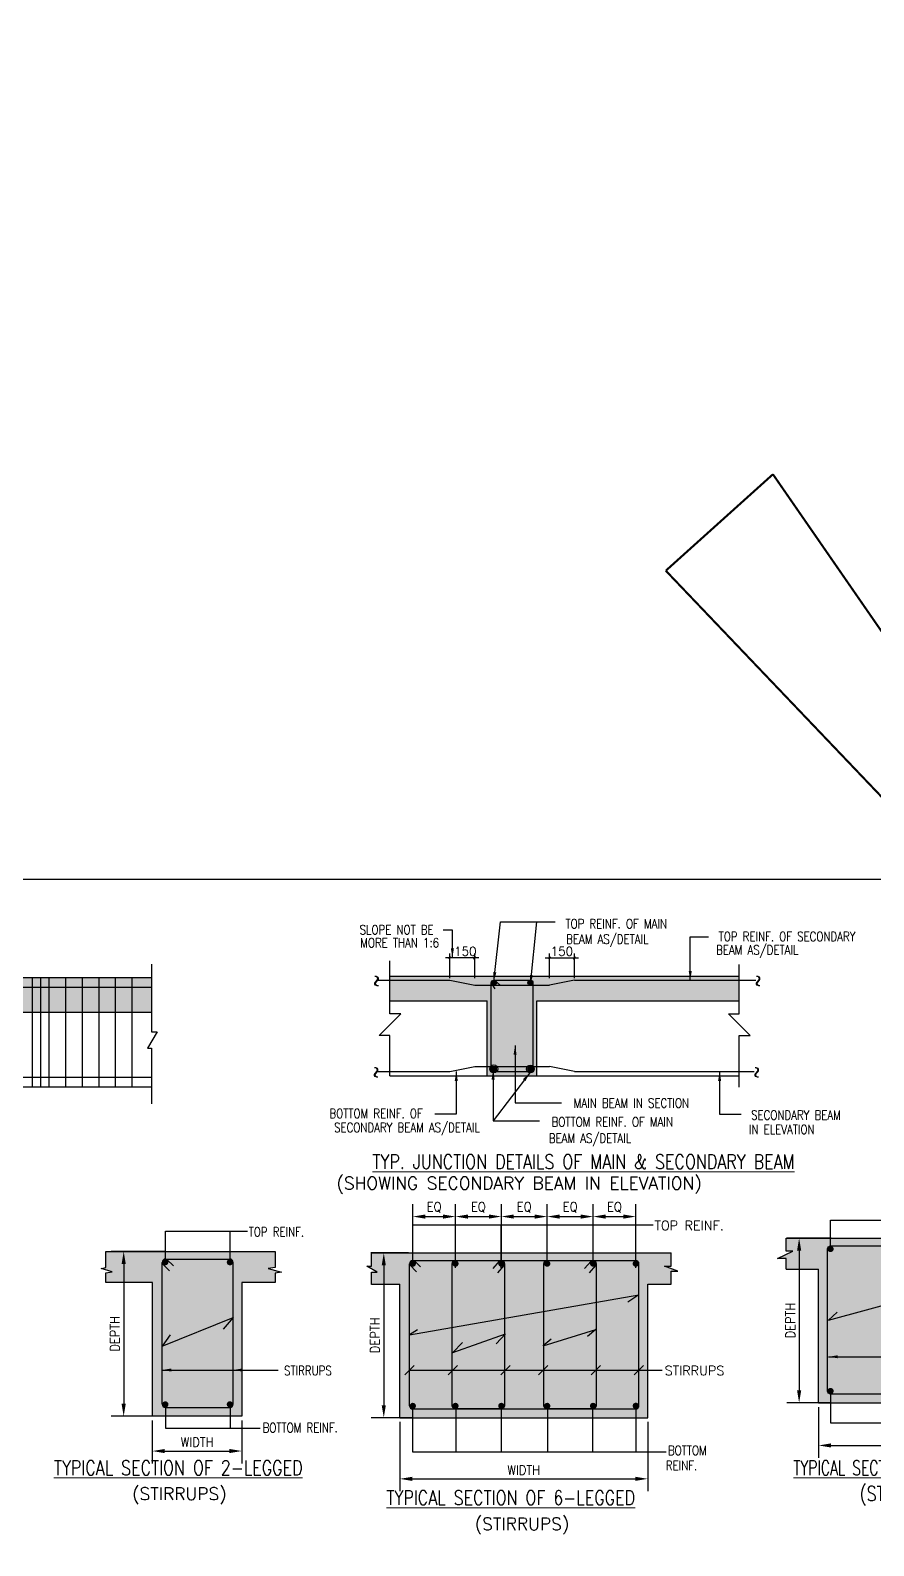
# Model space of a CAD drawing. Header units: millimetres. Extents: x 2061841 to 105821645, y -77612 to 48520811.
# Drawn here: x 2768096 to 2788404, y 43251 to 79745 of the extents above; entities that cross this region are included whole.
import ezdxf
from ezdxf.enums import TextEntityAlignment as Align

# ---------------------------------------------------------------- set-up
doc = ezdxf.new("R2010")
doc.units = ezdxf.units.MM
doc.header["$LTSCALE"] = 10
doc.header["$MEASUREMENT"] = 0
doc.linetypes.add('AUDIT_I_161129175419-4', pattern=[0])
doc.linetypes.add('AUDIT_I_161129175419-5', pattern=[0])
for name, color, linetype in [('BAR', 1, 'Continuous'), ('BEAM', 4, 'Continuous'), ('BEAM HATCH', 252, 'Continuous'), ('BORDER', 5, 'Continuous'), ('DIM', 8, 'Continuous'), ('HATCH', 33, 'Continuous'), ('LINE', 4, 'Continuous'), ('reinf', 1, 'Continuous')]:
    doc.layers.add(name, color=color, linetype=linetype)
for name, color, linetype, lineweight in [('GEN-LEDAR', 3, 'Continuous', 0), ('SHADE', 252, 'Continuous', 18), ('TEXT', 2, 'Continuous', 25), ('TEXT 3', 1, 'Continuous', 18), ('V-Beam1', 4, 'Continuous', 25)]:
    doc.layers.add(name, color=color, linetype=linetype, lineweight=lineweight)
doc.styles.add('200', font='romand.shx', dxfattribs={"width": 0.8, "height": 225})
doc.styles.add('MAH', font='romand.shx', dxfattribs={"height": 210})
doc.styles.add('RD', font='romand.shx', dxfattribs={"width": 0.9, "height": 225})
doc.styles.add('RT', font='romant.shx', dxfattribs={"height": 250})
doc.dimstyles.new('AR', dxfattribs={"dimtxt": 250, "dimasz": 300, "dimexe": 300, "dimexo": 100, "dimgap": 100, "dimtad": 1, "dimdec": 0, "dimdsep": 46, "dimtxsty": 'RD', "dimcen": 2.5, "dimdle": 100, "dimclrd": 3, "dimclre": 3, "dimclrt": 2, "dimadec": 0, "dimazin": 0, "dimtfac": 1, "dimtdec": 0, "dimtmove": 0, "dimatfit": 3, "dimfxl": 1, "dimtolj": 1, "dimtzin": 0, "dimarcsym": 0})
doc.dimstyles.new('GR1', dxfattribs={"dimtxt": 225, "dimasz": 125, "dimexe": 125, "dimexo": 100, "dimgap": 50, "dimtad": 1, "dimdec": 0, "dimzin": 3, "dimdsep": 46, "dimtxsty": '200', "dimblk1": 'OBLIQUE', "dimblk2": 'OBLIQUE', "dimsah": 1, "dimcen": 0.0625, "dimdle": 125, "dimclrd": 3, "dimclre": 3, "dimclrt": 2, "dimadec": 0, "dimazin": 0, "dimtfac": 1, "dimtdec": 0, "dimtix": 1, "dimtmove": 0, "dimatfit": 3, "dimfxl": 1, "dimtolj": 1, "dimtzin": 0, "dimarcsym": 0})
doc.dimstyles.new('MA', dxfattribs={"dimtxt": 210, "dimasz": 50, "dimexe": 100, "dimexo": 50, "dimgap": 50, "dimtad": 1, "dimdec": 0, "dimzin": 0, "dimdsep": 46, "dimtxsty": 'MAH', "dimblk1": 'OBLIQUE', "dimblk2": 'OBLIQUE', "dimsah": 1, "dimcen": 0.09, "dimdle": 100, "dimclrd": 3, "dimclre": 3, "dimclrt": 2, "dimadec": 0, "dimazin": 0, "dimtfac": 1, "dimtdec": 0, "dimtix": 1, "dimtofl": 0, "dimtmove": 0, "dimatfit": 3, "dimldrblk": 'OBLIQUE', "dimfxl": 1, "dimtolj": 1, "dimtzin": 0, "dimarcsym": 0})

# ---------------------------------------------------------------- blocks, each defined once
blk = doc.blocks.new('*D1801')
at = {"layer": 'Defpoints', "color": 0, "linetype": 'AUDIT_I_161129175419-4', "ltscale": 0.25, "transparency": 16777216}
for p in [(2787480, 50657), (2786609, 46689), (2787480, 46689)]:
    blk.add_point(p, dxfattribs=at)
at = {"layer": 'DIM', "color": 3, "lineweight": -2, "ltscale": 0.25, "transparency": 16777216}
for p, q in [((2787380, 50657), (2786309, 50657)), ((2786609, 50357), (2786609, 46989)), ((2787380, 46689), (2786309, 46689))]:
    blk.add_line(p, q, dxfattribs=at)
at = {"layer": 'DIM', "color": 3, "linetype": 'AUDIT_I_161129175419-4', "ltscale": 0.25, "transparency": 16777216}
for points in [[(2786559, 50357), (2786659, 50357), (2786609, 50657)], [(2786559, 46989), (2786659, 46989), (2786609, 46689)]]:
    blk.add_solid(points, dxfattribs=at)
at = {"layer": 'DIM', "color": 2, "linetype": 'AUDIT_I_161129175419-4', "ltscale": 0.25, "transparency": 16777216, "insert": (2786397, 48673), "char_height": 225, "attachment_point": 5, "rotation": 90, "style": 'RD'}
blk.add_mtext('\\A1;DEPTH', dxfattribs=at)
blk = doc.blocks.new('*D1802')
at = {"layer": 'Defpoints', "color": 0, "linetype": 'AUDIT_I_161129175419-4', "ltscale": 0.25, "transparency": 16777216}
for p in [(2787079, 46689), (2791095, 46689), (2791095, 45665)]:
    blk.add_point(p, dxfattribs=at)
at = {"layer": 'DIM', "color": 3, "lineweight": -2, "ltscale": 0.25, "transparency": 16777216}
for p, q in [((2787079, 46589), (2787079, 45365)), ((2791095, 46589), (2791095, 45365)), ((2787379, 45665), (2790795, 45665))]:
    blk.add_line(p, q, dxfattribs=at)
at = {"layer": 'DIM', "color": 3, "linetype": 'AUDIT_I_161129175419-4', "ltscale": 0.25, "transparency": 16777216}
for points in [[(2787379, 45715), (2787379, 45615), (2787079, 45665)], [(2790795, 45715), (2790795, 45615), (2791095, 45665)]]:
    blk.add_solid(points, dxfattribs=at)
at = {"layer": 'DIM', "color": 2, "linetype": 'AUDIT_I_161129175419-4', "ltscale": 0.25, "transparency": 16777216, "insert": (2789087, 45877), "char_height": 225, "attachment_point": 5, "style": 'RD'}
blk.add_mtext('\\A1;WIDTH', dxfattribs=at)
blk = doc.blocks.new('_Oblique')
at = {"color": 0, "linetype": 'ByBlock', "lineweight": -2}
blk.add_line((-0.5, -0.5), (0.5, 0.5), dxfattribs=at)
blk = doc.blocks.new('*D1803')
at = {"layer": 'Defpoints', "color": 0, "linetype": 'AUDIT_I_161129175419-4', "ltscale": 0.25, "transparency": 16777216}
for p in [(2771435, 50336), (2770344, 46369), (2771435, 46369)]:
    blk.add_point(p, dxfattribs=at)
at = {"layer": 'DIM', "color": 3, "lineweight": -2, "ltscale": 0.25, "transparency": 16777216}
for p, q in [((2771335, 50336), (2770044, 50336)), ((2770344, 50036), (2770344, 46669)), ((2771335, 46369), (2770044, 46369))]:
    blk.add_line(p, q, dxfattribs=at)
at = {"layer": 'DIM', "color": 3, "linetype": 'AUDIT_I_161129175419-4', "ltscale": 0.25, "transparency": 16777216}
for points in [[(2770294, 50036), (2770394, 50036), (2770344, 50336)], [(2770294, 46669), (2770394, 46669), (2770344, 46369)]]:
    blk.add_solid(points, dxfattribs=at)
at = {"layer": 'DIM', "color": 2, "linetype": 'AUDIT_I_161129175419-4', "ltscale": 0.25, "transparency": 16777216, "insert": (2770131, 48353), "char_height": 225, "attachment_point": 5, "rotation": 90, "style": 'RD'}
blk.add_mtext('\\A1;DEPTH', dxfattribs=at)
blk = doc.blocks.new('*D1804')
at = {"layer": 'Defpoints', "color": 0, "linetype": 'AUDIT_I_161129175419-4', "ltscale": 0.25, "transparency": 16777216}
for p in [(2771034, 46369), (2773190, 46369), (2773190, 45531)]:
    blk.add_point(p, dxfattribs=at)
at = {"layer": 'DIM', "color": 3, "lineweight": -2, "ltscale": 0.25, "transparency": 16777216}
for p, q in [((2771034, 46269), (2771034, 45231)), ((2773190, 46269), (2773190, 45231)), ((2771334, 45531), (2772890, 45531))]:
    blk.add_line(p, q, dxfattribs=at)
at = {"layer": 'DIM', "color": 3, "linetype": 'AUDIT_I_161129175419-4', "ltscale": 0.25, "transparency": 16777216}
for points in [[(2771334, 45581), (2771334, 45481), (2771034, 45531)], [(2772890, 45581), (2772890, 45481), (2773190, 45531)]]:
    blk.add_solid(points, dxfattribs=at)
at = {"layer": 'DIM', "color": 2, "linetype": 'AUDIT_I_161129175419-4', "ltscale": 0.25, "transparency": 16777216, "insert": (2772112, 45744), "char_height": 225, "attachment_point": 5, "style": 'RD'}
blk.add_mtext('\\A1;WIDTH', dxfattribs=at)
blk = doc.blocks.new('*D1773')
at = {"layer": 'Defpoints', "color": 0, "linetype": 'AUDIT_I_161129175419-4', "ltscale": 0.25, "transparency": 16777216}
for p in [(2777306, 50301), (2776607, 46333), (2777393, 46333)]:
    blk.add_point(p, dxfattribs=at)
at = {"layer": 'DIM', "color": 3, "lineweight": -2, "ltscale": 0.25, "transparency": 16777216}
for p, q in [((2777206, 50301), (2776307, 50301)), ((2776607, 50001), (2776607, 46633)), ((2777293, 46333), (2776307, 46333))]:
    blk.add_line(p, q, dxfattribs=at)
at = {"layer": 'DIM', "color": 3, "linetype": 'AUDIT_I_161129175419-4', "ltscale": 0.25, "transparency": 16777216}
for points in [[(2776557, 50001), (2776657, 50001), (2776607, 50301)], [(2776557, 46633), (2776657, 46633), (2776607, 46333)]]:
    blk.add_solid(points, dxfattribs=at)
at = {"layer": 'DIM', "color": 2, "linetype": 'AUDIT_I_161129175419-4', "ltscale": 0.25, "transparency": 16777216, "insert": (2776394, 48317), "char_height": 225, "attachment_point": 5, "rotation": 90, "style": 'RD'}
blk.add_mtext('\\A1;DEPTH', dxfattribs=at)
blk = doc.blocks.new('*D1774')
at = {"layer": 'Defpoints', "color": 0, "linetype": 'AUDIT_I_161129175419-4', "ltscale": 0.25, "transparency": 16777216}
for p in [(2776992, 46333), (2782962, 46333), (2782962, 44861)]:
    blk.add_point(p, dxfattribs=at)
at = {"layer": 'DIM', "color": 3, "lineweight": -2, "ltscale": 0.25, "transparency": 16777216}
for p, q in [((2776992, 46233), (2776992, 44561)), ((2782962, 46233), (2782962, 44561)), ((2777292, 44861), (2782662, 44861))]:
    blk.add_line(p, q, dxfattribs=at)
at = {"layer": 'DIM', "color": 3, "linetype": 'AUDIT_I_161129175419-4', "ltscale": 0.25, "transparency": 16777216}
for points in [[(2777292, 44911), (2777292, 44811), (2776992, 44861)], [(2782662, 44911), (2782662, 44811), (2782962, 44861)]]:
    blk.add_solid(points, dxfattribs=at)
at = {"layer": 'DIM', "color": 2, "linetype": 'AUDIT_I_161129175419-4', "ltscale": 0.25, "transparency": 16777216, "insert": (2779977, 45074), "char_height": 225, "attachment_point": 5, "style": 'RD'}
blk.add_mtext('\\A1;WIDTH', dxfattribs=at)
blk = doc.blocks.new('*D1775')
at = {"layer": 'Defpoints', "color": 0, "linetype": 'AUDIT_I_161129175419-4', "ltscale": 0.25, "transparency": 16777216}
for p in [(2778333, 51177), (2777306, 49969), (2778333, 49968)]:
    blk.add_point(p, dxfattribs=at)
at = {"layer": 'DIM', "color": 3, "lineweight": -2, "ltscale": 0.25, "transparency": 16777216}
for p, q in [((2777306, 50069), (2777306, 51477)), ((2778333, 50068), (2778333, 51477)), ((2777606, 51177), (2778033, 51177))]:
    blk.add_line(p, q, dxfattribs=at)
at = {"layer": 'DIM', "color": 3, "linetype": 'AUDIT_I_161129175419-4', "ltscale": 0.25, "transparency": 16777216}
for points in [[(2777606, 51227), (2777606, 51127), (2777306, 51177)], [(2778033, 51227), (2778033, 51127), (2778333, 51177)]]:
    blk.add_solid(points, dxfattribs=at)
at = {"layer": 'DIM', "color": 2, "linetype": 'AUDIT_I_161129175419-4', "ltscale": 0.25, "transparency": 16777216, "insert": (2777819, 51400), "char_height": 225, "attachment_point": 5, "style": 'RD'}
blk.add_mtext('\\A1;EQ', dxfattribs=at)
blk = doc.blocks.new('*D1776')
at = {"layer": 'Defpoints', "color": 0, "linetype": 'AUDIT_I_161129175419-4', "ltscale": 0.25, "transparency": 16777216}
for p in [(2779438, 51177), (2778333, 50022), (2779438, 49966)]:
    blk.add_point(p, dxfattribs=at)
at = {"layer": 'DIM', "color": 3, "lineweight": -2, "ltscale": 0.25, "transparency": 16777216}
for p, q in [((2778333, 50122), (2778333, 51477)), ((2779438, 50066), (2779438, 51477)), ((2778633, 51177), (2779138, 51177))]:
    blk.add_line(p, q, dxfattribs=at)
at = {"layer": 'DIM', "color": 3, "linetype": 'AUDIT_I_161129175419-4', "ltscale": 0.25, "transparency": 16777216}
for points in [[(2778633, 51227), (2778633, 51127), (2778333, 51177)], [(2779138, 51227), (2779138, 51127), (2779438, 51177)]]:
    blk.add_solid(points, dxfattribs=at)
at = {"layer": 'DIM', "color": 2, "linetype": 'AUDIT_I_161129175419-4', "ltscale": 0.25, "transparency": 16777216, "insert": (2778885, 51400), "char_height": 225, "attachment_point": 5, "style": 'RD'}
blk.add_mtext('\\A1;EQ', dxfattribs=at)
blk = doc.blocks.new('*D1777')
at = {"layer": 'Defpoints', "color": 0, "linetype": 'AUDIT_I_161129175419-4', "ltscale": 0.25, "transparency": 16777216}
for p in [(2780542, 51177), (2779438, 49970), (2780542, 49995)]:
    blk.add_point(p, dxfattribs=at)
at = {"layer": 'DIM', "color": 3, "lineweight": -2, "ltscale": 0.25, "transparency": 16777216}
for p, q in [((2779438, 50070), (2779438, 51477)), ((2780542, 50095), (2780542, 51477)), ((2779738, 51177), (2780242, 51177))]:
    blk.add_line(p, q, dxfattribs=at)
at = {"layer": 'DIM', "color": 3, "linetype": 'AUDIT_I_161129175419-4', "ltscale": 0.25, "transparency": 16777216}
for points in [[(2779738, 51227), (2779738, 51127), (2779438, 51177)], [(2780242, 51227), (2780242, 51127), (2780542, 51177)]]:
    blk.add_solid(points, dxfattribs=at)
at = {"layer": 'DIM', "color": 2, "linetype": 'AUDIT_I_161129175419-4', "ltscale": 0.25, "transparency": 16777216, "insert": (2779990, 51400), "char_height": 225, "attachment_point": 5, "style": 'RD'}
blk.add_mtext('\\A1;EQ', dxfattribs=at)
blk = doc.blocks.new('*D1778')
at = {"layer": 'Defpoints', "color": 0, "linetype": 'AUDIT_I_161129175419-4', "ltscale": 0.25, "transparency": 16777216}
for p in [(2781647, 51177), (2780542, 50044), (2781647, 50044)]:
    blk.add_point(p, dxfattribs=at)
at = {"layer": 'DIM', "color": 3, "lineweight": -2, "ltscale": 0.25, "transparency": 16777216}
for p, q in [((2780542, 50144), (2780542, 51477)), ((2781647, 50144), (2781647, 51477)), ((2780842, 51177), (2781347, 51177))]:
    blk.add_line(p, q, dxfattribs=at)
at = {"layer": 'DIM', "color": 3, "linetype": 'AUDIT_I_161129175419-4', "ltscale": 0.25, "transparency": 16777216}
for points in [[(2780842, 51227), (2780842, 51127), (2780542, 51177)], [(2781347, 51227), (2781347, 51127), (2781647, 51177)]]:
    blk.add_solid(points, dxfattribs=at)
at = {"layer": 'DIM', "color": 2, "linetype": 'AUDIT_I_161129175419-4', "ltscale": 0.25, "transparency": 16777216, "insert": (2781095, 51400), "char_height": 225, "attachment_point": 5, "style": 'RD'}
blk.add_mtext('\\A1;EQ', dxfattribs=at)
blk = doc.blocks.new('*D1779')
at = {"layer": 'Defpoints', "color": 0, "linetype": 'AUDIT_I_161129175419-4', "ltscale": 0.25, "transparency": 16777216}
for p in [(2782675, 51177), (2781647, 50044), (2782675, 49968)]:
    blk.add_point(p, dxfattribs=at)
at = {"layer": 'DIM', "color": 3, "lineweight": -2, "ltscale": 0.25, "transparency": 16777216}
for p, q in [((2781647, 50144), (2781647, 51477)), ((2782675, 50068), (2782675, 51477)), ((2781947, 51177), (2782375, 51177))]:
    blk.add_line(p, q, dxfattribs=at)
at = {"layer": 'DIM', "color": 3, "linetype": 'AUDIT_I_161129175419-4', "ltscale": 0.25, "transparency": 16777216}
for points in [[(2781947, 51227), (2781947, 51127), (2781647, 51177)], [(2782375, 51227), (2782375, 51127), (2782675, 51177)]]:
    blk.add_solid(points, dxfattribs=at)
at = {"layer": 'DIM', "color": 2, "linetype": 'AUDIT_I_161129175419-4', "ltscale": 0.25, "transparency": 16777216, "insert": (2782161, 51400), "char_height": 225, "attachment_point": 5, "style": 'RD'}
blk.add_mtext('\\A1;EQ', dxfattribs=at)
blk = doc.blocks.new('*D1770')
at = {"layer": 'Defpoints', "color": 0, "linetype": 'AUDIT_I_161129175419-5', "transparency": 16777216}
for p in [(2778196, 57410), (2778196, 56870), (2778796, 56870)]:
    blk.add_point(p, dxfattribs=at)
at = {"layer": 'DIM', "color": 3, "linetype": 'AUDIT_I_161129175419-5', "lineweight": -2, "transparency": 16777216}
for p, q in [((2778896, 57410), (2778096, 57410)), ((2778196, 56920), (2778196, 57510)), ((2778796, 56920), (2778796, 57510))]:
    blk.add_line(p, q, dxfattribs=at)
at = {"layer": 'DIM', "color": 3, "linetype": 'AUDIT_I_161129175419-5', "lineweight": -2, "transparency": 16777216, "xscale": 50, "yscale": 50, "zscale": 50, "rotation": 180}
blk.add_blockref('_Oblique', (2778196, 57410), dxfattribs=at)
at = {"layer": 'DIM', "color": 3, "linetype": 'AUDIT_I_161129175419-5', "lineweight": -2, "transparency": 16777216, "xscale": 50, "yscale": 50, "zscale": 50}
blk.add_blockref('_Oblique', (2778796, 57410), dxfattribs=at)
at = {"layer": 'DIM', "color": 2, "linetype": 'AUDIT_I_161129175419-5', "transparency": 16777216, "insert": (2778571, 57565), "char_height": 210, "attachment_point": 5, "style": 'MAH'}
blk.add_mtext('\\A1;150', dxfattribs=at)
blk = doc.blocks.new('*D1771')
at = {"layer": 'Defpoints', "color": 0, "linetype": 'AUDIT_I_161129175419-5', "transparency": 16777216}
for p in [(2781196, 57410), (2780596, 56870), (2781196, 56870)]:
    blk.add_point(p, dxfattribs=at)
at = {"layer": 'DIM', "color": 3, "linetype": 'AUDIT_I_161129175419-5', "lineweight": -2, "transparency": 16777216}
for p, q in [((2780496, 57410), (2781296, 57410)), ((2780596, 56920), (2780596, 57510)), ((2781196, 56920), (2781196, 57510))]:
    blk.add_line(p, q, dxfattribs=at)
at = {"layer": 'DIM', "color": 3, "linetype": 'AUDIT_I_161129175419-5', "lineweight": -2, "transparency": 16777216, "xscale": 50, "yscale": 50, "zscale": 50, "rotation": 180}
blk.add_blockref('_Oblique', (2780596, 57410), dxfattribs=at)
at = {"layer": 'DIM', "color": 3, "linetype": 'AUDIT_I_161129175419-5', "lineweight": -2, "transparency": 16777216, "xscale": 50, "yscale": 50, "zscale": 50}
blk.add_blockref('_Oblique', (2781196, 57410), dxfattribs=at)
at = {"layer": 'DIM', "color": 2, "linetype": 'AUDIT_I_161129175419-5', "transparency": 16777216, "insert": (2780896, 57565), "char_height": 210, "attachment_point": 5, "style": 'MAH'}
blk.add_mtext('\\A1;150', dxfattribs=at)

msp = doc.modelspace()

# ---------------------------------------------------------------- hatches: boundary and pattern name
at = {"layer": 'BEAM HATCH', "linetype": 'AUDIT_I_161129175419-5'}
h = msp.add_hatch(color=252, dxfattribs=at)
h.paths.add_polyline_path([(2745127.6, 54290), (2746327.6, 54290), (2746327.6, 56090), (2747196.7, 56090), (2747196.7, 56930), (2745127.6, 56930), (2745127.6, 54290)])
h.paths.add_polyline_path([(2758342.1, 56090), (2765542.1, 56090), (2765542.1, 54290), (2766742.1, 54290), (2766742.1, 56090), (2771016.4, 56090), (2771016.4, 56930), (2747767.6, 56930), (2747196.7, 56930), (2747196.7, 56090), (2758342.1, 56090)])
for points in [[(2785166.1, 56369.7), (2785166.1, 56969.7), (2776755.9, 56969.7), (2776755.9, 56369.7), (2779096.3, 56369.7), (2779096.3, 54569.7), (2780296.3, 54569.7), (2780296.3, 56369.7), (2785166.1, 56369.7)], [(2773988.1, 50337.4), (2769918.2, 50337.4), (2769918.2, 49951), (2769805.2, 49924.2), (2770068.6, 49846.2), (2769918.2, 49824.8), (2769918.2, 49587.4), (2771034.2, 49587.4), (2771034.2, 46369.3), (2773190.1, 46369.3), (2773190.1, 49587.4), (2773988.1, 49587.4), (2773988.1, 49813.7), (2774143.1, 49835.1), (2773827.1, 49924.2), (2773988.1, 49951), (2773988.1, 50337.4)], [(2783528.7, 49551.4), (2783528.7, 49861.4), (2783684.1, 49861.4), (2783613.2, 49888), (2783598.8, 49888.2), (2783608.4, 49889.8), (2783367.8, 49980.1), (2783528.7, 49980.1), (2783528.7, 50301.4), (2776314.2, 50301.4), (2776314.2, 49984.8), (2776199.7, 49984.8), (2776449.7, 49837.9), (2776314.2, 49837.9), (2776314.2, 49551.4), (2776992.2, 49551.4), (2776992.2, 46333.3), (2782961.8, 46333.3), (2782961.8, 49551.4)]]:
    msp.add_hatch(color=252, dxfattribs=at).paths.add_polyline_path(points)
at = {"layer": 'SHADE', "linetype": 'Continuous'}
h = msp.add_hatch(color=256, dxfattribs=at)
h.dxf.hatch_style = 1
h.paths.add_polyline_path([(2791893.5, 50656.7), (2786295, 50656.7), (2786295, 50340.2), (2786455.9, 50340.2), (2786088.2, 50169.7), (2786295, 50169.7), (2786295, 49906.7), (2787079, 49906.7), (2787079, 46688.6), (2791095.5, 46688.6), (2791095.5, 49906.7), (2791893.5, 49906.7), (2791893.5, 50169.7), (2792100.3, 50169.7), (2791732.5, 50340.2), (2791893.5, 50340.2), (2791893.5, 50656.7)])

# ---------------------------------------------------------------- linework, layer by layer
at = {"layer": 'BAR', "linetype": 'AUDIT_I_161129175419-5', "ltscale": 800}
for p, q in [((2768142.1, 56930), (2768142.1, 54290)), ((2768342.1, 56930), (2768342.1, 54290)), ((2768542.1, 56930), (2768542.1, 54290)), ((2768942.1, 56930), (2768942.1, 54290)), ((2769342.1, 56930), (2769342.1, 54290)), ((2769742.1, 56930), (2769742.1, 54290)), ((2769742.1, 56930), (2769742.1, 54290)), ((2770142.1, 56930), (2770142.1, 54290)), ((2770542.1, 56930), (2770542.1, 54290)), ((2771016.4, 56690), (2745367.6, 56690)), ((2771016.4, 54530), (2745367.6, 54530))]:
    msp.add_line(p, q, dxfattribs=at)
at = {"layer": 'BEAM', "linetype": 'AUDIT_I_161129175419-5', "ltscale": 800}
for p, q in [((2776755.9, 56059.4), (2776755.9, 57332)), ((2776755.9, 56969.7), (2785166.1, 56969.7)), ((2785166.1, 56059.4), (2785166.1, 57249.1)), ((2776755.9, 56369.7), (2779096.3, 56369.7)), ((2779096.3, 54569.7), (2779096.3, 56369.7)), ((2780296.3, 54569.7), (2780296.3, 56369.7)), ((2780296.3, 56369.7), (2785166.1, 56369.7)), ((2776493.8, 55535.3), (2777017.9, 56059.4)), ((2777017.9, 56059.4), (2776755.9, 56059.4)), ((2785428.1, 55535.3), (2784904.1, 56059.4)), ((2784904.1, 56059.4), (2785166.1, 56059.4)), ((2776755.9, 55535.3), (2776493.8, 55535.3)), ((2776755.9, 54569.7), (2776755.9, 55535.3)), ((2785166.1, 54297.5), (2785166.1, 55535.3)), ((2785166.1, 55535.3), (2785428.1, 55535.3)), ((2776755.9, 54569.7), (2785166.1, 54569.7)), ((2786295, 50656.7), (2791893.5, 50656.7)), ((2776314.2, 50301.4), (2783528.7, 50301.4)), ((2786295, 49906.7), (2787079, 49906.7)), ((2787079, 46688.6), (2787079, 49906.7)), ((2776314.2, 49551.4), (2776992.2, 49551.4)), ((2776992.2, 46333.3), (2776992.2, 49551.4)), ((2782961.8, 46333.3), (2782961.8, 49551.4)), ((2782961.8, 49551.4), (2783528.7, 49551.4)), ((2776992.2, 46333.3), (2782961.8, 46333.3))]:
    msp.add_line(p, q, dxfattribs=at)
at = {"layer": 'BEAM', "const_width": 50}
for points in [[(2783398.4, 66730.7), (2788854.9, 61011.3), (2811643.6, 79719.7)], [(2785978.1, 69053), (2789181.1, 64420.4), (2811643.6, 79719.7)], [(2785978.1, 69053), (2783398.4, 66730.7)]]:
    msp.add_lwpolyline(points, dxfattribs=at)
at = {"layer": 'BEAM', "linetype": 'AUDIT_I_161129175419-5', "ltscale": 50}
for points in [[(2786295, 49906.7), (2786295, 50169.7), (2786088.2, 50169.7), (2786455.9, 50340.2), (2786295, 50340.2), (2786295, 50656.7)], [(2776314.2, 49539.7), (2776314.2, 49837.9), (2776449.7, 49837.9), (2776199.7, 49984.8), (2776314.2, 49984.8), (2776314.2, 50317.1)], [(2783528.7, 49551.4), (2783528.7, 49861.4), (2783684.1, 49861.4), (2783367.8, 49980.1), (2783528.7, 49980.1), (2783528.7, 50301.4)]]:
    msp.add_lwpolyline(points, dxfattribs=at)
at = {"layer": 'BEAM', "linetype": 'AUDIT_I_161129175419-5', "ltscale": 50, "elevation": 31.9}
msp.add_lwpolyline([(2773988.1, 50337.4), (2773988.1, 49951), (2773827.1, 49924.2), (2774143.1, 49835.1), (2773988.1, 49813.7), (2773988.1, 49587.4), (2773190.1, 49587.4), (2773190.1, 46369.3), (2771034.2, 46369.3), (2771034.2, 49587.4), (2769918.2, 49587.4), (2769918.2, 49824.8), (2770068.6, 49846.2), (2769805.2, 49924.2), (2769918.2, 49951), (2769918.2, 50337.4), (2773988.1, 50337.4)], dxfattribs=at)
at = {"layer": 'BORDER'}
msp.add_lwpolyline([(2742621.9, -702.5), (2832621.9, -702.5), (2832621.9, 59297.5), (2742621.9, 59297.5)], close=True, dxfattribs=at)
at = {"layer": 'Defpoints', "color": 0, "linetype": 'AUDIT_I_161129175419-4'}
for p in [(2787079, 50656.7), (2771034.2, 50337.4, 31.9), (2776992.2, 50301.4), (2771034.2, 46369.3, 31.9), (2771034.2, 46369.3, 31.9), (2773190.1, 46369.3, 31.9), (2776992.2, 46333.3), (2776992.2, 46333.3), (2782961.8, 46333.3)]:
    msp.add_point(p, dxfattribs=at)
at = {"layer": 'DIM', "linetype": 'AUDIT_I_161129175419-5'}
for centre, radius in [((2779256.8, 54732.1), 96), ((2780135.8, 54732.1), 92.7)]:
    msp.add_circle(centre, radius, dxfattribs=at)
at = {"layer": 'HATCH', "color": 3, "linetype": 'AUDIT_I_161129175419-5', "ltscale": 800}
for p, q in [((2771350.4, 50827), (2773325.3, 50827)), ((2771350.4, 50051.3), (2771350.4, 50827)), ((2772912.2, 50074.1), (2772912.2, 50827)), ((2777305.5, 50979.7), (2783097, 50979.7)), ((2777305.5, 50029.3), (2777305.5, 50979.7)), ((2778333.2, 49945.8), (2778333.2, 50979.7)), ((2779437.8, 49945.8), (2779437.8, 50979.7)), ((2780542.4, 50043.8), (2780542.4, 50979.7)), ((2781647.1, 50043.8), (2781647.1, 50979.7)), ((2782675.4, 49945.8), (2782675.4, 50979.7)), ((2787365.4, 51086.6), (2791230.6, 51086.6)), ((2787365.4, 50396.7), (2787365.4, 51086.6)), ((2787365.4, 46974.7), (2787365.4, 46209.1)), ((2771347.8, 46671.3), (2771347.8, 46081.6)), ((2772907.2, 46667.7), (2772907.2, 46081.6)), ((2777294.9, 46616.1), (2777294.9, 45515)), ((2778338.9, 46653.7), (2778338.9, 45515)), ((2779435.1, 46587.4), (2779435.1, 45515)), ((2780553.2, 46653.4), (2780553.2, 45515)), ((2781630.9, 46664.3), (2781630.9, 45515)), ((2782680, 46630.1), (2782680, 45515)), ((2771347.8, 46081.6), (2773633.7, 46081.6)), ((2787365.4, 46209.1), (2791539.1, 46209.1)), ((2777294.9, 45515), (2783405.4, 45515))]:
    msp.add_line(p, q, dxfattribs=at)
at = {"layer": 'HATCH', "color": 3, "linetype": 'AUDIT_I_161129175419-5', "ltscale": 50}
for points in [[(2787521.3, 48876.6), (2787315.3, 48680.7), (2790885.4, 49651.5), (2790670.3, 49448.5)], [(2777420.4, 48448.5), (2777228.5, 48325.4), (2782751.7, 49296.2), (2782487.9, 49117.5)], [(2778505.2, 48141.8), (2778270.5, 47905.6), (2779539.7, 48351.7), (2779310.8, 48113.2)], [(2780634.3, 48226.1), (2780442.8, 48063), (2781710, 48456.6), (2781514.5, 48288.8)]]:
    msp.add_lwpolyline(points, dxfattribs=at)
at = {"layer": 'LINE', "linetype": 'AUDIT_I_161129175419-5', "ltscale": 800}
for p, q in [((2771016.4, 56930), (2747767.6, 56930)), ((2771016.4, 57255.6), (2771016.4, 55628)), ((2771016.4, 56090), (2766742.1, 56090)), ((2771147.6, 55628), (2770915.3, 55232.4)), ((2771016.4, 55628), (2771147.6, 55628)), ((2770915.3, 55232.4), (2771016.4, 55232.4)), ((2771016.4, 55232.4), (2771016.4, 53895.5)), ((2771016.4, 54290), (2747767.6, 54290))]:
    msp.add_line(p, q, dxfattribs=at)
at = {"layer": 'reinf', "linetype": 'AUDIT_I_161129175419-5', "ltscale": 800}
for p, q in [((2776455.1, 56869.7), (2778196.3, 56869.7)), ((2778196.3, 56869.7), (2778796.3, 56750.1)), ((2778796.3, 56750.1), (2780596.3, 56750.1)), ((2779205.6, 56776.8), (2779284.8, 56659)), ((2779276.6, 56869.7), (2779410.6, 56751.8)), ((2781196.3, 56869.7), (2780596.3, 56750.1)), ((2781196.3, 56869.7), (2785562.5, 56869.7)), ((2778196.3, 54669.7), (2778796.3, 54789.2)), ((2778796.3, 54789.2), (2780596.3, 54789.2)), ((2781196.3, 54669.7), (2780596.3, 54789.2)), ((2776445.3, 54669.7), (2778196.3, 54669.7)), ((2779196.3, 54669.7), (2780196.3, 54669.7)), ((2781196.3, 54669.7), (2785529.4, 54669.7)), ((2771445.3, 49868.1), (2771269.5, 50043.8)), ((2771270.5, 46659.2), (2771270.5, 50073.7)), ((2771350.5, 50153.7), (2772900.1, 50153.7)), ((2771542.3, 49987.5), (2771382.6, 50147)), ((2772980.1, 46659.2), (2772980.1, 50073.7)), ((2777228.5, 46623.2), (2777228.5, 50037.7)), ((2777394.5, 49849.6), (2777232.3, 50011.7)), ((2777308.5, 50117.7), (2782671.7, 50117.7)), ((2777490.2, 49964.3), (2777354.6, 50099.9)), ((2779388.2, 50101.6), (2779234.5, 49927.5)), ((2779499.9, 49999.7), (2779346.3, 49825.6)), ((2781597.4, 50101.6), (2781443.8, 49927.5)), ((2781709.2, 49999.7), (2781555.6, 49825.6)), ((2782751.7, 46623.2), (2782751.7, 50037.7)), ((2771350.5, 46579.2), (2772900.1, 46579.2)), ((2777308.5, 46543.2), (2782671.7, 46543.2))]:
    msp.add_line(p, q, dxfattribs=at)
at = {"layer": 'reinf', "linetype": 'AUDIT_I_161129175419-5', "ltscale": 50}
msp.add_lwpolyline([(2779196.3, 54669.7), (2779196.3, 56794.7, -0.4142136), (2779271.3, 56869.7), (2780121.3, 56869.7, -0.4142136), (2780196.3, 56794.7), (2780196.3, 54669.7)], format="xyb", dxfattribs=at)
at = {"layer": 'reinf', "linetype": 'AUDIT_I_161129175419-5', "ltscale": 50, "const_width": 60}
for points in [[(2779287.1, 56808.9, 1), (2779227.1, 56807.6, 1)], [(2780108.4, 56808.9, -1), (2780168.4, 56807.6, -1)], [(2779286.8, 54732.1, -1), (2779226.8, 54732.1, -1)], [(2780105.8, 54732.1, 1), (2780165.8, 54732.1, 1)]]:
    msp.add_lwpolyline(points, format="xyb", close=True, dxfattribs=at)
at = {"layer": 'reinf', "linetype": 'AUDIT_I_161129175419-5', "ltscale": 50}
for points in [[(2787365.4, 50471.7), (2790809, 50471.7, -0.4142136), (2790884, 50396.7), (2790884, 46974.7, -0.4142136), (2790809, 46899.7), (2787365.4, 46899.7, -0.4142136), (2787290.4, 46974.7), (2787290.4, 50396.7, -0.4142136)], [(2778334.3, 50117.7), (2779432.4, 50117.7, -0.4142136), (2779512.4, 50037.7), (2779512.4, 46623.2, -0.4142136), (2779432.4, 46543.2), (2778334.3, 46543.2, -0.4142136), (2778254.3, 46623.2), (2778254.3, 50037.7, -0.4142136)], [(2780543.6, 50117.7), (2781641.7, 50117.7, -0.4142136), (2781721.7, 50037.7), (2781721.7, 46623.2, -0.4142136), (2781641.7, 46543.2), (2780543.6, 46543.2, -0.4142136), (2780463.6, 46623.2), (2780463.6, 50037.7, -0.4142136)]]:
    msp.add_lwpolyline(points, format="xyb", close=True, dxfattribs=at)
at = {"layer": 'reinf', "color": 3, "linetype": 'AUDIT_I_161129175419-5', "const_width": 75}
for points in [[(2787402.9, 50396.7, -1), (2787327.9, 50396.7, -1)], [(2777268.7, 50043.8, -1), (2777343.7, 50043.8, -1)], [(2778295.7, 50043.8, -1), (2778370.7, 50043.8, -1)], [(2779400.3, 50043.8, -1), (2779475.3, 50043.8, -1)], [(2780504.9, 50043.8, -1), (2780579.9, 50043.8, -1)], [(2781609.6, 50043.8, -1), (2781684.6, 50043.8, -1)], [(2782637.9, 50043.8, -1), (2782712.9, 50043.8, -1)], [(2787402.9, 46974.7, -1), (2787327.9, 46974.7, -1)], [(2777268.9, 46617.1, 1), (2777343.9, 46617.1, 1)], [(2778295.7, 46617.1, 1), (2778370.7, 46617.1, 1)], [(2779400.3, 46617.1, 1), (2779475.3, 46617.1, 1)], [(2780504.9, 46617.1, 1), (2780579.9, 46617.1, 1)], [(2781609.6, 46617.1, 1), (2781684.6, 46617.1, 1)], [(2782637.9, 46619.4, 1), (2782712.9, 46619.4, 1)]]:
    msp.add_lwpolyline(points, format="xyb", close=True, dxfattribs=at)
at = {"layer": 'reinf', "color": 3, "linetype": 'AUDIT_I_161129175419-5', "const_width": 75, "elevation": 31.9}
for points in [[(2771309.4, 50079.1, -1), (2771384.4, 50079.1, -1)], [(2772939.2, 50077.6, 1), (2772864.2, 50077.6, 1)], [(2771309.4, 46653.9, 1), (2771384.4, 46653.9, 1)], [(2772939.2, 46655.3, -1), (2772864.2, 46655.3, -1)]]:
    msp.add_lwpolyline(points, format="xyb", close=True, dxfattribs=at)
at = {"layer": 'reinf', "linetype": 'AUDIT_I_161129175419-5', "ltscale": 50, "elevation": 31.9}
msp.add_lwpolyline([(2771462.4, 48330.3), (2771270.5, 48053), (2772980.1, 48749.7), (2772735.9, 48464.1)], dxfattribs=at)
at = {"layer": 'reinf', "linetype": 'AUDIT_I_161129175419-5', "ltscale": 50}
for centre in [(2779257.1, 56808.3), (2780138.4, 56808.3), (2779256.8, 54732.1), (2780135.8, 54732.1)]:
    msp.add_circle(centre, 60.3, dxfattribs=at)
for centre, start, end in [((2771350.5, 50073.7, 31.9), 90, 180), ((2772900.1, 50073.7, 31.9), 0, 90), ((2777308.5, 50037.7), 90, 180), ((2782671.7, 50037.7), 0, 90), ((2771350.5, 46659.2, 31.9), 180, 270), ((2772900.1, 46659.2, 31.9), 270, 0), ((2777308.5, 46623.2), 180, 270), ((2782671.7, 46623.2), 270, 0)]:
    msp.add_arc(centre, 80, start, end, dxfattribs=at)
at = {"layer": 'V-Beam1', "linetype": 'Continuous', "ltscale": 800}
msp.add_line((2787079, 46688.6), (2791095.5, 46688.6), dxfattribs=at)

# ---------------------------------------------------------------- texts
at = {"layer": 'TEXT', "color": 2, "linetype": 'AUDIT_I_161129175419-5', "style": 'RD', "width": 0.8}
for s, p in [('SLOPE NOT BE', (2776916.4, 58085.3, 0)), ('TOP REINF. OF MAIN', (2782204.4, 58229.8)), ('TOP REINF. OF SECONDARY', (2786318.3, 57921.8)), ('MORE THAN 1:6', (2776988.7, 57772.7, 0)), ('BEAM AS/DETAIL', (2781991.1, 57841.5)), ('BEAM AS/DETAIL', (2785600.4, 57582.9)), ('MAIN BEAM IN SECTION', (2782569.2, 53910.9)), ('BOTTOM REINF. OF ', (2776483.8, 53658.6)), ('SECONDARY BEAM', (2786533.1, 53621.9)), (' SECONDARY BEAM AS/DETAIL', (2777104.3, 53305.9)), ('BOTTOM REINF. OF MAIN', (2782109.4, 53457.1)), ('IN ELEVATION', (2786189.9, 53276.8)), ('BEAM AS/DETAIL', (2781573.1, 53046))]:
    msp.add_text(s, height=225, dxfattribs=at).set_placement(p, align=Align.MIDDLE)
at = {"layer": 'TEXT', "color": 1, "linetype": 'AUDIT_I_161129175419-5', "style": 'RT'}
for p in [(2776559, 56699.5), (2785747.6, 56699.5), (2776549.2, 54499.5), (2785714.5, 54499.5)]:
    msp.add_text('~', height=288, rotation=90, dxfattribs=at).set_placement(p)
at = {"layer": 'TEXT', "color": 2, "linetype": 'AUDIT_I_161129175419-5', "style": 'RD', "width": 0.8}
for s, p in [('TOP REINF.', (2773354.5, 50696.8, 31.9)), ('STIRRUPS', (2774205.8, 47355.7, 31.9)), ('BOTTOM REINF.', (2773689.8, 45981, 31.9)), ('BOTTOM ', (2783449.1, 45434.3)), (' REINF.', (2783276.5, 45071.4))]:
    msp.add_text(s, height=225, dxfattribs=at).set_placement(p)
at = {"layer": 'TEXT', "color": 2, "linetype": 'AUDIT_I_161129175419-5', "style": 'RD'}
for s, p in [('TOP REINF.', (2783126.2, 50849.6)), ('STIRRUPS', (2783371.4, 47355))]:
    msp.add_text(s, height=225, dxfattribs=at).set_placement(p)
at = {"layer": 'TEXT 3', "linetype": 'AUDIT_I_161129175419-5', "ltscale": 30, "style": 'RD', "width": 0.8}
msp.add_text('%%uTYP. JUNCTION DETAILS OF MAIN & SECONDARY BEAM', height=350, dxfattribs=at).set_placement((2781416.7, 52499.6, 0), align=Align.MIDDLE)
at = {"layer": 'TEXT 3', "linetype": 'AUDIT_I_161129175419-5', "ltscale": 30, "style": 'RD'}
for s, p in [('(SHOWING SECONDARY BEAM IN ELEVATION)', (2775468.5, 51830.8)), ('(STIRRUPS)', (2770546.7, 44352.1, 31.9)), ('(STIRRUPS)', (2778797.5, 43625.9, 0))]:
    msp.add_text(s, height=300, dxfattribs=at).set_placement(p)
for s, width, p in [('%%UTYPICAL SECTION OF 2-LEGGED', 0.8, (2768663.6, 44952.9, 31.9)), ('%%UTYPICAL SECTION OF 4-LEGGED', 0.7, (2786470.4, 44951.5)), ('%%uTYPICAL SECTION OF 6-LEGGED', 0.8, (2776670.3, 44232.3)), ('(STIRRUPS)', 0.8, (2788064.6, 44332.5))]:
    msp.add_text(s, height=350, dxfattribs=dict(at, width=width)).set_placement(p)

# ---------------------------------------------------------------- dimensions: what is measured, and where the dimension line sits
at = {"layer": 'DIM', "linetype": 'AUDIT_I_161129175419-5'}
for base, p1, p2, picture, middle in [((2778196.3, 57409.9), (2778796.3, 56869.7), (2778196.3, 56869.7), '*D1770', (2778571.3, 57409.9)), ((2781196.3, 57409.9), (2780596.3, 56869.7), (2781196.3, 56869.7), '*D1771', (2780896.3, 57409.9))]:
    dim = msp.add_linear_dim(base=base, p1=p1, p2=p2, text='150', dimstyle='MA', dxfattribs=at)
    dim.commit()
    dim.dimension.update_dxf_attribs({"geometry": picture, "text_midpoint": middle, "dimtype": 160})
at = {"layer": 'DIM', "linetype": 'AUDIT_I_161129175419-4', "ltscale": 0.25}
for base, p1, p2, text, picture, middle in [((2778333.2, 51177.2), (2777305.5, 49969.1), (2778333.2, 49967.8), 'EQ', '*D1775', (2777819.3, 51400.4)), ((2779437.8, 51177.2), (2778333.2, 50022.2), (2779437.8, 49965.7), 'EQ', '*D1776', (2778885.5, 51400.4)), ((2780542.4, 51177.2), (2779437.8, 49970.5), (2780542.4, 49995), 'EQ', '*D1777', (2779990.1, 51400.4)), ((2781647.1, 51177.2), (2780542.4, 50043.8), (2781647.1, 50043.8), 'EQ', '*D1778', (2781094.8, 51400.4)), ((2782675.4, 51177.2), (2781647.1, 50043.8), (2782675.4, 49967.6), 'EQ', '*D1779', (2782161.2, 51400.4)), ((2773190.1, 45531.1, 31.9), (2771034.2, 46369.3, 31.9), (2773190.1, 46369.3, 31.9), 'WIDTH', '*D1804', (2772112.1, 45743.6, 31.9)), ((2791095.5, 45664.7), (2787079, 46688.6), (2791095.5, 46688.6), 'WIDTH', '*D1802', (2789087.2, 45877.2)), ((2782961.8, 44861.1), (2776992.2, 46333.3), (2782961.8, 46333.3), 'WIDTH', '*D1774', (2779977, 45073.6))]:
    dim = msp.add_linear_dim(base=base, p1=p1, p2=p2, text=text, dimstyle='AR', override={"dimfxl": 1.25, "dimarcsym": 1}, dxfattribs=at)
    dim.commit()
    dim.dimension.update_dxf_attribs({"geometry": picture, "text_midpoint": middle})
for base, p1, p2, picture, middle in [((2786609.2, 46688.6), (2787479.7, 50656.7), (2787479.7, 46688.6), '*D1801', (2786396.7, 48672.6)), ((2770343.9, 46369.3, 31.9), (2771434.9, 50335.7, 31.9), (2771434.9, 46369.3, 31.9), '*D1803', (2770131.4, 48352.5, 31.9)), ((2776607, 46333.3), (2777305.5, 50301.4), (2777392.9, 46333.3), '*D1773', (2776394.5, 48317.3))]:
    dim = msp.add_linear_dim(base=base, p1=p1, p2=p2, angle=90, text='DEPTH', dimstyle='AR', override={"dimfxl": 1.25, "dimarcsym": 1}, dxfattribs=at)
    dim.commit()
    dim.dimension.update_dxf_attribs({"geometry": picture, "text_midpoint": middle})

# ---------------------------------------------------------------- leaders
at = {"layer": 'DIM', "linetype": 'AUDIT_I_161129175419-5'}
for points in [[(2777228.5, 47479), (2783309.5, 47479)], [(2778270.5, 47479), (2783040.5, 47479)], [(2779539.7, 47479), (2783309.5, 47479)], [(2780442.8, 47479), (2783309.5, 47479)], [(2781710, 47479), (2783309.5, 47479)], [(2782751.7, 47479), (2783309.5, 47479)]]:
    msp.add_leader(points, dimstyle='MA', override={"dimasz": 225, "dimtad": 0}, dxfattribs=at)
at = {"layer": 'GEN-LEDAR', "linetype": 'AUDIT_I_161129175419-5'}
for points in [[(2778259.6, 57409.9), (2778259.6, 58072.3), (2778035.9, 58072.3)], [(2779256.4, 56838.2), (2779415.3, 58271.1), (2780296.7, 58271.1)], [(2780138.4, 56767.5), (2780296.7, 58271.1), (2780731.9, 58271.1)], [(2783987.3, 56869.7), (2783987.3, 57911.1), (2784422.5, 57911.1)], [(2779769.5, 55298.8), (2779770.1, 53917.5), (2780884.1, 53917.5)], [(2778353.2, 54669.7), (2778352.5, 53643), (2777835.2, 53643)], [(2779239.4, 54702), (2779240.1, 53486.5), (2780354.1, 53486.5)], [(2780124.3, 54640.2), (2779240.1, 53486.5), (2779411.4, 53486.5)], [(2784693.9, 54669.7), (2784694.5, 53643), (2785211.9, 53643)], [(2787315.3, 47800.8), (2791636.4, 47800.8)], [(2771270.5, 47481.6, 31.9), (2773630, 47481.6, 31.9)], [(2772980.1, 47481.6, 31.9), (2774060.2, 47481.6, 31.9)]]:
    msp.add_leader(points, dimstyle='GR1', override={"dimasz": 225}, dxfattribs=at)

doc.saveas('drawing.dxf')
